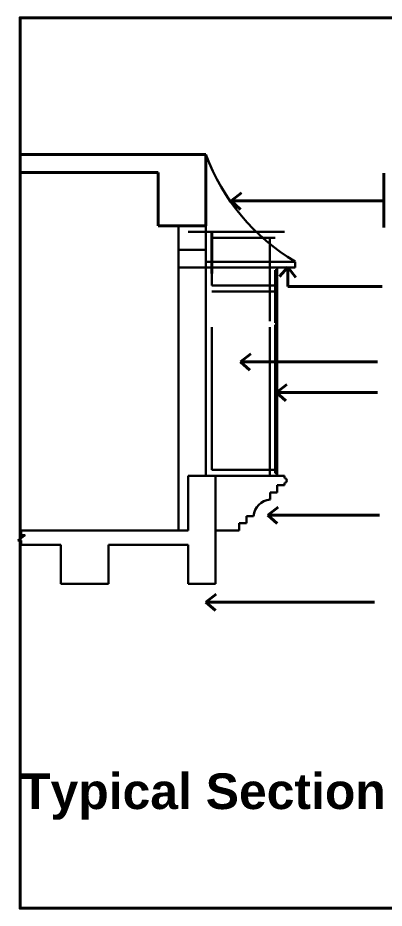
# Model space of a CAD drawing. Header units: inches. Extents: x 1352 to 5457, y 84 to 1168.
# Drawn here: x 1566.16 to 1572.32, y 336.7 to 351.68 of the extents above; entities that cross this region are included whole.
import ezdxf

# ---------------------------------------------------------------- set-up
doc = ezdxf.new("R2010")
doc.units = ezdxf.units.IN
doc.header["$MEASUREMENT"] = 0
for name, color, linetype, lineweight in [('col', 250, 'Continuous', 40), ('text', 250, 'Continuous', 30), ('wall', 7, 'Continuous', 40), ('win', 250, 'Continuous', 30)]:
    doc.layers.add(name, color=color, linetype=linetype, lineweight=lineweight)
doc.styles.get("Standard").update_dxf_attribs({"font": 'arialbd.ttf', "height": 1.5})

msp = doc.modelspace()

# ---------------------------------------------------------------- linework, layer by layer
at = {"layer": 'col'}
for p, q in [((1569.323, 349.378), (1569.323, 348.178)), ((1569.323, 349.378), (1569.323, 348.178)), ((1568.523, 348.178), (1568.523, 349.078)), ((1568.523, 348.178), (1568.523, 349.078)), ((1569.323, 348.178), (1568.523, 348.178)), ((1569.323, 348.178), (1568.523, 348.178))]:
    msp.add_line(p, q, dxfattribs=at)
at = {"layer": 'text', "linetype": 'Continuous'}
for p, q in [((1568.863, 348.178), (1568.863, 343.058)), ((1569.323, 348.178), (1569.323, 343.978)), ((1569.023, 348.078), (1570.643, 348.078)), ((1570.398, 347.978), (1570.398, 346.578)), ((1568.863, 347.778), (1569.323, 347.778)), ((1569.323, 347.578), (1570.823, 347.578)), ((1570.823, 347.478), (1570.823, 347.578)), ((1568.863, 347.478), (1570.823, 347.478)), ((1570.485, 347.436), (1570.485, 346.547)), ((1570.485, 347.436), (1570.523, 347.436)), ((1570.493, 347.436), (1570.493, 346.547)), ((1570.498, 347.436), (1570.498, 346.547)), ((1570.51, 347.436), (1570.51, 346.547)), ((1570.515, 347.436), (1570.515, 346.547)), ((1570.523, 347.478), (1570.523, 343.978)), ((1570.485, 346.547), (1570.523, 346.547)), ((1570.485, 346.515), (1570.485, 344.021)), ((1570.485, 346.515), (1570.523, 346.515)), ((1570.493, 346.515), (1570.493, 344.021)), ((1570.498, 346.515), (1570.498, 344.021)), ((1570.51, 346.515), (1570.51, 344.021)), ((1570.515, 346.515), (1570.515, 344.021)), ((1570.398, 346.478), (1570.398, 343.978)), ((1570.523, 343.978), (1569.023, 343.978)), ((1569.023, 343.978), (1569.023, 343.058)), ((1569.023, 343.978), (1570.643, 343.978)), ((1569.483, 343.978), (1569.483, 343.058)), ((1570.485, 344.021), (1570.523, 344.021)), ((1570.643, 343.978), (1570.643, 343.938)), ((1570.523, 343.818), (1570.523, 343.698)), ((1570.523, 343.818), (1570.643, 343.818)), ((1570.643, 343.858), (1570.643, 343.818)), ((1570.403, 343.698), (1570.403, 343.578)), ((1570.403, 343.698), (1570.523, 343.698)), ((1570.003, 343.298), (1570.123, 343.298)), ((1570.003, 343.178), (1570.003, 343.298)), ((1569.883, 343.178), (1570.003, 343.178)), ((1569.883, 343.058), (1569.883, 343.178)), ((1566.161, 342.888), (1566.283, 342.981)), ((1566.216, 343.058), (1569.023, 343.058)), ((1566.216, 343.058), (1566.216, 342.981)), ((1566.283, 342.981), (1566.216, 342.981)), ((1569.483, 343.058), (1569.483, 342.158)), ((1569.483, 343.058), (1569.883, 343.058)), ((1569.483, 343.058), (1569.483, 342.158)), ((1566.216, 342.888), (1566.161, 342.888)), ((1566.216, 342.888), (1566.216, 342.818)), ((1566.883, 342.818), (1566.216, 342.818)), ((1566.883, 342.818), (1566.883, 342.158)), ((1567.683, 342.818), (1567.683, 342.158)), ((1567.683, 342.818), (1569.023, 342.818)), ((1569.023, 342.818), (1569.023, 342.158)), ((1566.883, 342.158), (1567.683, 342.158)), ((1569.023, 342.158), (1569.483, 342.158))]:
    msp.add_line(p, q, dxfattribs=at)
for centre, radius, start, end in [((1572.632, 350.611), 3.531, 200.4298, 239.1814), ((1570.643, 343.898), 0.04, 270, 90), ((1570.431, 343.27), 0.31, 95.2663, 174.7337)]:
    msp.add_arc(centre, radius, start, end, dxfattribs=at)
at = {"layer": 'wall', "linetype": 'Continuous'}
for p, q in [((1569.323, 349.378), (1566.199, 349.378)), ((1568.523, 349.078), (1566.199, 349.078)), ((1572.313, 349.068), (1572.313, 348.155)), ((1569.745, 348.599), (1569.919, 348.733)), ((1572.313, 348.599), (1569.745, 348.599)), ((1569.745, 348.599), (1569.905, 348.458)), ((1570.699, 347.487), (1570.558, 347.327)), ((1570.699, 347.162), (1570.699, 347.487)), ((1570.699, 347.487), (1570.833, 347.313)), ((1570.699, 347.162), (1572.284, 347.162)), ((1569.902, 345.895), (1570.076, 346.029)), ((1572.21, 345.895), (1569.902, 345.895)), ((1569.902, 345.895), (1570.061, 345.754)), ((1570.509, 345.379), (1570.683, 345.513)), ((1572.21, 345.379), (1570.509, 345.379)), ((1570.509, 345.379), (1570.669, 345.238)), ((1570.361, 343.313), (1570.535, 343.447)), ((1572.241, 343.313), (1570.361, 343.313)), ((1570.361, 343.313), (1570.521, 343.172)), ((1569.323, 341.853), (1569.497, 341.988)), ((1572.155, 341.853), (1569.323, 341.853)), ((1569.323, 341.853), (1569.483, 341.713))]:
    msp.add_line(p, q, dxfattribs=at)
at = {"layer": 'wall'}
msp.add_line((1569.423, 347.378), (1569.423, 348.078), dxfattribs=at)
at = {"layer": 'wall', "linetype": 'Continuous'}
msp.add_lwpolyline([(1580.111, 351.679), (1566.199, 351.679), (1566.199, 336.705), (1580.111, 336.705)], close=True, dxfattribs=at)
at = {"layer": 'win', "linetype": 'Continuous'}
for p, q in [((1569.423, 347.478), (1570.485, 347.478)), ((1569.423, 347.478), (1570.485, 347.478)), ((1569.423, 347.178), (1570.485, 347.178)), ((1569.423, 347.078), (1570.485, 347.078)), ((1569.423, 344.078), (1569.423, 346.478)), ((1570.485, 344.078), (1569.423, 344.078))]:
    msp.add_line(p, q, dxfattribs=at)
msp.add_lwpolyline([(1569.423, 347.178), (1569.423, 347.978), (1570.485, 347.978)], dxfattribs=at)

# ---------------------------------------------------------------- texts
at = {"layer": 'text'}
msp.add_text('Typical Section through Box Window', height=0.6, dxfattribs=at).set_placement((1566.199, 338.372))

doc.saveas('drawing.dxf')
